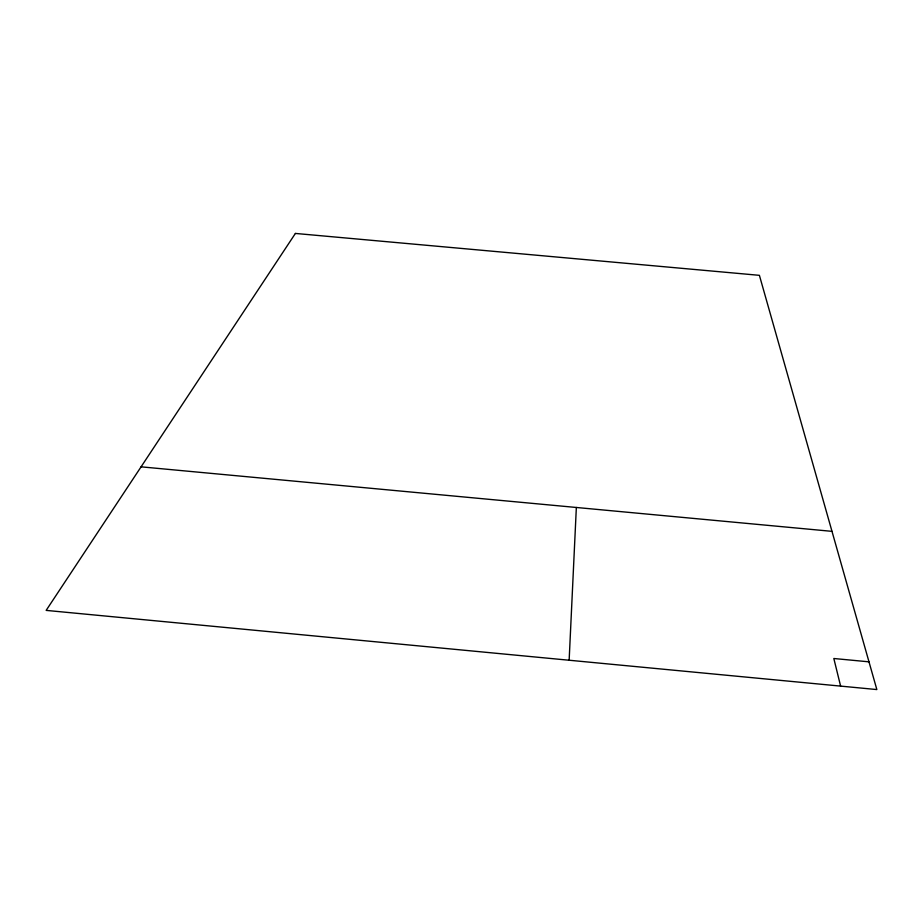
<?xml version="1.0" encoding="UTF-8"?>
<svg xmlns="http://www.w3.org/2000/svg" width="923" height="923" viewBox="0 0 923 923"><rect width="100%" height="100%" fill="white"/><g stroke="black" fill="none" stroke-linecap="round" stroke-linejoin="round"><path stroke-width="1.38" d="M569.145 660.233L576.344 507.477M141.081 466.83L831.992 531.348M868.993 661.837L833.827 658.503L840.611 686.101M295.395 233.438L46.15 610.391L876.85 689.562L759.398 275.331L295.395 233.438"/></g></svg>
